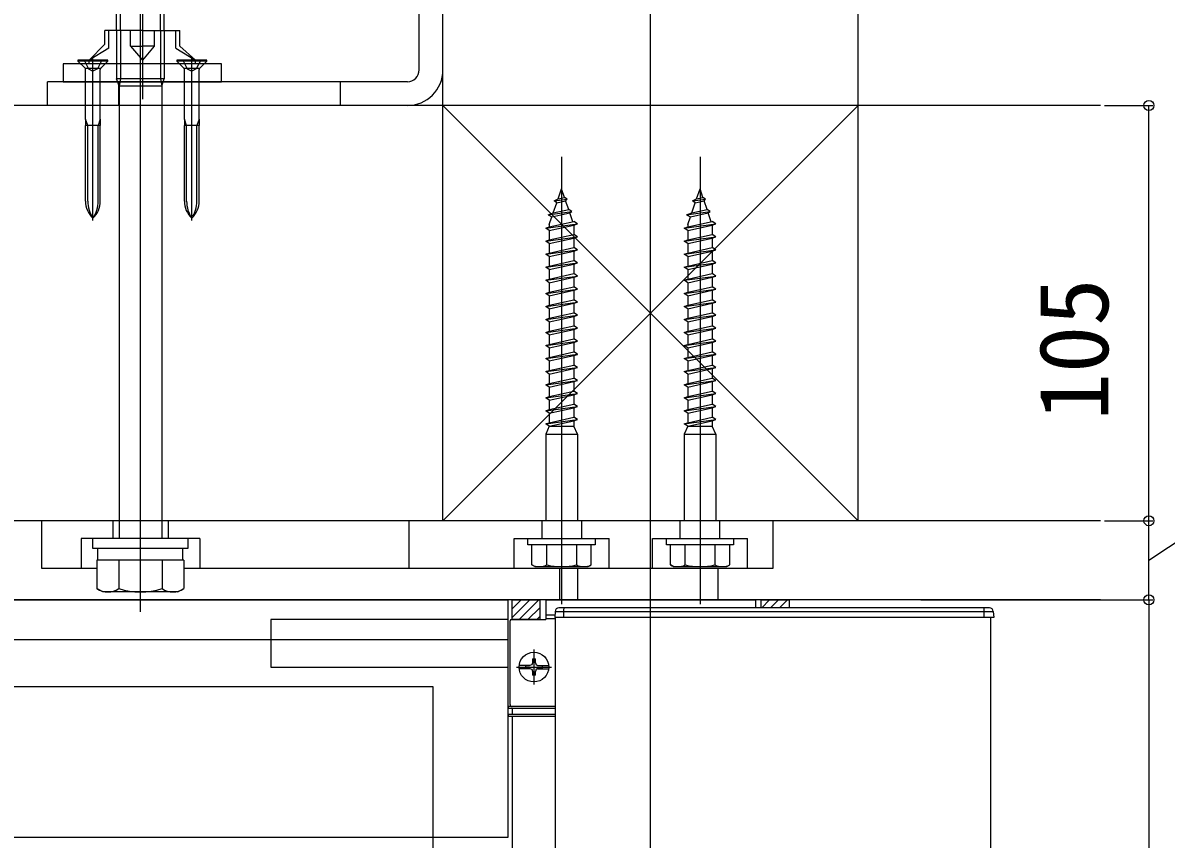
# Model space of a CAD drawing. Units: millimetres, scale not verified. Extents: x -1050 to 1050, y -1565 to 1556.
# Drawn here: x 520.8 to 809.9, y -410.5 to -204.1 of the extents above; entities that cross this region are included whole.
import ezdxf
from ezdxf.enums import TextEntityAlignment as Align

# ---------------------------------------------------------------- set-up
doc = ezdxf.new("R2010")
doc.units = ezdxf.units.MM
doc.header["$LTSCALE"] = 8
for name, color, linetype in [('0-4_YKK_12', 2, 'Continuous'), ('0-5_YKK_13', 4, 'Continuous'), ('0-6_YKK_D', 6, 'Continuous'), ('0-8_YSS_K', 3, 'Continuous')]:
    doc.layers.add(name, color=color, linetype=linetype)
doc.styles.add('ＭＳ ゴシック', font='')
doc.styles.get('ＭＳ ゴシック').set_extended_font_data('MS Gothic')

msp = doc.modelspace()

# ---------------------------------------------------------------- linework, layer by layer
at = {"layer": '0-4_YKK_12'}
for p, q in [((550.5, -353), (550.5, -147.779)), ((679.5, -738.481), (679.5, -155)), ((538.5, -254.106), (538.5, -212.699)), ((563.5, -254.106), (563.5, -212.699)), ((657, -238.005), (657, -351.055)), ((692, -238.005), (692, -351.055)), ((-649.5, -350), (643.5, -350)), ((643.5, -410), (643.5, -350)), ((655.5, -738.481), (655.5, -354.5)), ((765.5, -936.808), (765.5, -354.5)), ((-649.5, -360), (643.5, -360)), ((650, -362.546), (650, -371.425)), ((645.616, -367), (654.438, -367)), ((644.5, -379.5), (644.5, -738.481)), ((47.571, -410), (643.5, -410))]:
    msp.add_line(p, q, dxfattribs=at)
at = {"layer": '0-5_YKK_13'}
for p, q in [((621, -216), (621, -105)), ((627, -216), (627, -105)), ((544.5, -206), (544.5, -157)), ((545.45, -206), (545.45, -157)), ((555.55, -206), (555.55, -157)), ((556.5, -206), (556.5, -157)), ((551, -199.452), (551, -223.389)), ((551, -206), (541.5, -206)), ((541.5, -209.513), (541.5, -206)), ((542.5, -210.5), (542.5, -206)), ((544.5, -206), (544.5, -218.3)), ((545.45, -206), (545.45, -218.3)), ((547.99, -210), (547.99, -206)), ((551, -206), (560.5, -206)), ((555.55, -206), (555.55, -218.3)), ((556.5, -206), (556.5, -218.3)), ((559.5, -210.5), (559.5, -206)), ((560.5, -210), (560.5, -206)), ((541.5, -209.513), (537.565, -213.5)), ((542.5, -210.5), (537.565, -213.5)), ((547.99, -210), (551, -213.5)), ((547.99, -210), (551, -210)), ((554.01, -210), (551, -213.5)), ((559.5, -210.5), (564.435, -213.5)), ((560.5, -210), (564.435, -213.5)), ((534.7, -213.5), (534.7, -213.791)), ((542.3, -213.791), (534.7, -213.791)), ((536.508, -215.599), (534.7, -213.791)), ((537.565, -214.5), (537.565, -213.5)), ((540.492, -215.599), (542.3, -213.791)), ((559.7, -213.5), (559.7, -213.791)), ((567.3, -213.791), (559.7, -213.791)), ((561.508, -215.599), (559.7, -213.791)), ((564.435, -214.5), (564.435, -213.5)), ((565.492, -215.599), (567.3, -213.791)), ((540.375, -215.65), (536.625, -215.65)), ((536.625, -228.5), (536.625, -215.882)), ((540.375, -228.5), (540.375, -215.882)), ((565.375, -215.65), (561.625, -215.65)), ((561.625, -228.5), (561.625, -215.882)), ((565.375, -228.5), (565.375, -215.882)), ((527, -225), (527, -219)), ((618, -219), (527, -219)), ((560.815, -219), (541.185, -219)), ((545.1, -220), (544.5, -218.3)), ((556.5, -218.3), (544.5, -218.3)), ((545, -219), (545, -225)), ((545.45, -218.3), (545.1, -220)), ((555.55, -218.3), (555.9, -220)), ((555.9, -220), (556.5, -218.3)), ((601, -219), (601, -225)), ((545.1, -220), (555.9, -220)), ((545.1, -220), (545.1, -334.5)), ((555.9, -220), (555.9, -334.5)), ((618, -225), (527, -225)), ((536.625, -249.177), (536.625, -230.079)), ((540.375, -230.079), (536.625, -230.079)), ((537.192, -249.177), (537.192, -230.079)), ((540.375, -228.5), (539.808, -230.079)), ((539.808, -249.177), (539.808, -230.079)), ((540.375, -228.5), (540.375, -230.079)), ((540.375, -249.177), (540.375, -230.079)), ((561.625, -249.177), (561.625, -230.079)), ((565.375, -230.079), (561.625, -230.079)), ((562.192, -249.177), (562.192, -230.079)), ((565.375, -228.5), (564.808, -230.079)), ((564.808, -249.177), (564.808, -230.079)), ((565.375, -228.5), (565.375, -230.079)), ((565.375, -249.177), (565.375, -230.079)), ((656.138, -248.603), (657, -246.1)), ((656.138, -248.603), (657.739, -248.247)), ((657.739, -248.247), (657, -246.1)), ((658.381, -248.675), (657.739, -248.247)), ((691.138, -248.603), (692, -246.1)), ((691.138, -248.603), (692.739, -248.247)), ((692.739, -248.247), (692, -246.1)), ((693.381, -248.675), (692.739, -248.247)), ((654.908, -252.176), (655.803, -249.577)), ((654.908, -252.176), (658.795, -251.312)), ((655.11, -249.116), (656.138, -248.603)), ((655.11, -249.116), (658.381, -248.675)), ((655.803, -249.577), (655.11, -249.116)), ((655.803, -249.577), (658.027, -249.083)), ((658.027, -249.083), (658.381, -248.675)), ((658.795, -251.312), (658.027, -249.083)), ((659.552, -251.817), (658.795, -251.312)), ((689.908, -252.176), (690.803, -249.577)), ((689.908, -252.176), (693.795, -251.312)), ((690.11, -249.116), (691.138, -248.603)), ((690.11, -249.116), (693.381, -248.675)), ((690.803, -249.577), (690.11, -249.116)), ((690.803, -249.577), (693.027, -249.083)), ((693.027, -249.083), (693.381, -248.675)), ((693.795, -251.312), (693.027, -249.083)), ((694.552, -251.817), (693.795, -251.312)), ((653.564, -252.624), (659.552, -251.817)), ((653.564, -252.624), (654.908, -252.176)), ((653.564, -252.624), (654.572, -253.151)), ((653.9, -255.103), (654.572, -253.151)), ((653.9, -255.7), (660.1, -254.322)), ((654.572, -253.151), (659.083, -252.148)), ((659.083, -252.148), (659.552, -251.817)), ((659.85, -254.378), (659.083, -252.148)), ((688.564, -252.624), (694.552, -251.817)), ((688.564, -252.624), (689.908, -252.176)), ((688.564, -252.624), (689.572, -253.151)), ((688.9, -255.103), (689.572, -253.151)), ((688.9, -255.7), (695.1, -254.322)), ((689.572, -253.151), (694.083, -252.148)), ((694.083, -252.148), (694.552, -251.817)), ((694.85, -254.378), (694.083, -252.148)), ((653, -256), (661, -254.922)), ((653.9, -255.103), (653.9, -255.7)), ((653.9, -256.6), (653.9, -259)), ((660.1, -255.222), (660.1, -257.622)), ((688, -256), (696, -254.922)), ((688.9, -255.103), (688.9, -255.7)), ((688.9, -256.6), (688.9, -259)), ((695.1, -255.222), (695.1, -257.622)), ((653, -259.3), (661, -258.222)), ((653.9, -259), (660.1, -257.622)), ((653.9, -259.9), (653.9, -262.3)), ((660.1, -258.522), (660.1, -260.922)), ((688, -259.3), (696, -258.222)), ((688.9, -259), (695.1, -257.622)), ((688.9, -259.9), (688.9, -262.3)), ((695.1, -258.522), (695.1, -260.922)), ((653, -262.6), (661, -261.522)), ((653.9, -262.3), (660.1, -260.922)), ((660.1, -261.822), (660.1, -264.222)), ((688, -262.6), (696, -261.522)), ((688.9, -262.3), (695.1, -260.922)), ((695.1, -261.822), (695.1, -264.222)), ((653, -265.9), (661, -264.822)), ((653.9, -263.2), (653.9, -265.6)), ((653.9, -265.6), (660.1, -264.222)), ((660.1, -265.122), (660.1, -267.522)), ((688, -265.9), (696, -264.822)), ((688.9, -263.2), (688.9, -265.6)), ((688.9, -265.6), (695.1, -264.222)), ((695.1, -265.122), (695.1, -267.522)), ((653, -269.2), (661, -268.122)), ((653.9, -266.5), (653.9, -268.9)), ((653.9, -268.9), (660.1, -267.522)), ((660.1, -268.422), (660.1, -270.822)), ((688, -269.2), (696, -268.122)), ((688.9, -266.5), (688.9, -268.9)), ((688.9, -268.9), (695.1, -267.522)), ((695.1, -268.422), (695.1, -270.822)), ((653, -272.5), (661, -271.422)), ((653.9, -269.8), (653.9, -272.2)), ((653.9, -272.2), (660.1, -270.822)), ((688, -272.5), (696, -271.422)), ((688.9, -269.8), (688.9, -272.2)), ((688.9, -272.2), (695.1, -270.822)), ((653.9, -273.1), (653.9, -275.5)), ((653.9, -275.5), (660.1, -274.122)), ((660.1, -271.722), (660.1, -274.122)), ((688.9, -273.1), (688.9, -275.5)), ((688.9, -275.5), (695.1, -274.122)), ((695.1, -271.722), (695.1, -274.122)), ((653, -275.8), (661, -274.722)), ((653.9, -276.4), (653.9, -278.8)), ((653.9, -278.8), (660.1, -277.422)), ((660.1, -275.022), (660.1, -277.422)), ((688, -275.8), (696, -274.722)), ((688.9, -276.4), (688.9, -278.8)), ((688.9, -278.8), (695.1, -277.422)), ((695.1, -275.022), (695.1, -277.422)), ((653, -279.1), (661, -278.022)), ((653.9, -279.7), (653.9, -282.1)), ((660.1, -278.322), (660.1, -280.722)), ((688, -279.1), (696, -278.022)), ((688.9, -279.7), (688.9, -282.1)), ((695.1, -278.322), (695.1, -280.722)), ((653, -282.4), (661, -281.322)), ((653.9, -282.1), (660.1, -280.722)), ((653.9, -283), (653.9, -285.4)), ((660.1, -281.622), (660.1, -284.022)), ((688, -282.4), (696, -281.322)), ((688.9, -282.1), (695.1, -280.722)), ((688.9, -283), (688.9, -285.4)), ((695.1, -281.622), (695.1, -284.022)), ((653, -285.7), (661, -284.622)), ((653.9, -285.4), (660.1, -284.022)), ((660.1, -284.922), (660.1, -287.302)), ((688, -285.7), (696, -284.622)), ((688.9, -285.4), (695.1, -284.022)), ((695.1, -284.922), (695.1, -287.302)), ((653, -288.98), (661, -287.902)), ((653, -288.98), (653.9, -288.68)), ((653, -289), (653, -288.98)), ((653.9, -289.6), (653, -289)), ((653.9, -286.3), (653.9, -288.68)), ((653.9, -288.68), (660.1, -287.302)), ((661, -287.902), (660.1, -287.302)), ((660.1, -288.222), (660.1, -290.622)), ((661, -287.922), (661, -287.902)), ((688, -288.98), (696, -287.902)), ((688, -288.98), (688.9, -288.68)), ((688, -289), (688, -288.98)), ((688.9, -289.6), (688, -289)), ((688.9, -286.3), (688.9, -288.68)), ((688.9, -288.68), (695.1, -287.302)), ((696, -287.902), (695.1, -287.302)), ((695.1, -288.222), (695.1, -290.622)), ((696, -287.922), (696, -287.902)), ((653, -292.3), (661, -291.222)), ((653.9, -289.6), (653.9, -292)), ((653.9, -292), (660.1, -290.622)), ((660.1, -291.522), (660.1, -293.922)), ((688, -292.3), (696, -291.222)), ((688.9, -289.6), (688.9, -292)), ((688.9, -292), (695.1, -290.622)), ((695.1, -291.522), (695.1, -293.922)), ((653, -295.6), (661, -294.522)), ((653.9, -292.9), (653.9, -295.3)), ((653.9, -295.3), (660.1, -293.922)), ((660.1, -294.822), (660.1, -297.222)), ((688, -295.6), (696, -294.522)), ((688.9, -292.9), (688.9, -295.3)), ((688.9, -295.3), (695.1, -293.922)), ((695.1, -294.822), (695.1, -297.222)), ((653.9, -296.2), (653.9, -298.6)), ((653.9, -298.6), (660.1, -297.222)), ((688.9, -296.2), (688.9, -298.6)), ((688.9, -298.6), (695.1, -297.222)), ((653, -298.9), (661, -297.822)), ((653.9, -299.5), (653.9, -301.9)), ((653.9, -301.9), (660.1, -300.522)), ((660.1, -298.122), (660.1, -300.522)), ((688, -298.9), (696, -297.822)), ((688.9, -299.5), (688.9, -301.9)), ((688.9, -301.9), (695.1, -300.522)), ((695.1, -298.122), (695.1, -300.522)), ((653, -302.2), (661, -301.122)), ((653.9, -302.8), (653.9, -305.2)), ((660.1, -301.422), (660.1, -303.822)), ((688, -302.2), (696, -301.122)), ((688.9, -302.8), (688.9, -305.2)), ((695.1, -301.422), (695.1, -303.822)), ((653, -305.5), (661, -304.422)), ((653.9, -306.1), (653, -308.1)), ((653.9, -305.2), (660.1, -303.822)), ((653.9, -306.1), (660.1, -306.1)), ((660.1, -304.722), (660.1, -306.1)), ((661, -308.1), (660.1, -306.1)), ((688, -305.5), (696, -304.422)), ((688.9, -306.1), (688, -308.1)), ((688.9, -305.2), (695.1, -303.822)), ((688.9, -306.1), (695.1, -306.1)), ((695.1, -304.722), (695.1, -306.1)), ((696, -308.1), (695.1, -306.1)), ((653, -308.1), (661, -308.1)), ((653, -308.1), (653, -330)), ((661, -308.1), (661, -330)), ((688, -308.1), (696, -308.1)), ((688, -308.1), (688, -330)), ((696, -308.1), (696, -330)), ((543.5, -330), (543.5, -334.5)), ((557.5, -330), (557.5, -334.5)), ((618.5, -342), (618.5, -330)), ((652, -330), (652, -334.5)), ((662, -330), (662, -334.5)), ((687, -334.5), (687, -330)), ((697, -334.5), (697, -330)), ((535.5, -334.5), (535.5, -342)), ((565.5, -334.5), (535.5, -334.5)), ((565.5, -334.5), (565.5, -342)), ((645, -334.5), (669, -334.5)), ((645, -342), (645, -334.5)), ((648.5, -336.1), (648.5, -334.5)), ((665.5, -334.5), (665.5, -336.1)), ((669, -342), (669, -334.5)), ((680, -342), (680, -334.5)), ((680, -334.5), (704, -334.5)), ((683.5, -336.1), (683.5, -334.5)), ((700.5, -334.5), (700.5, -336.1)), ((704, -342), (704, -334.5)), ((539.75, -340), (539.75, -337)), ((561.25, -340), (561.25, -337)), ((665.5, -336.1), (648.5, -336.1)), ((649.5, -341.167), (649.5, -336.1)), ((653.242, -341.167), (653.242, -336.1)), ((660.758, -336.1), (660.758, -341.167)), ((664.5, -341.167), (664.5, -336.1)), ((700.5, -336.1), (683.5, -336.1)), ((684.5, -341.167), (684.5, -336.1)), ((688.242, -341.167), (688.242, -336.1)), ((695.758, -336.1), (695.758, -341.167)), ((699.5, -341.167), (699.5, -336.1)), ((539.53, -340), (539.53, -342)), ((561.47, -340), (539.53, -340)), ((561.25, -340), (539.75, -340)), ((545.015, -340), (545.015, -342)), ((555.985, -340), (555.985, -342)), ((561.47, -340), (561.47, -342)), ((539.53, -342), (539.53, -347.151)), ((545.015, -342), (545.015, -347.151)), ((555.985, -342), (555.985, -347.151)), ((561.47, -342), (710.5, -342)), ((561.47, -342), (561.47, -347.151)), ((650.25, -341.6), (649.5, -341.167)), ((650.25, -341.6), (663.75, -341.6)), ((656.5, -342), (656.5, -350)), ((661, -342), (661, -350)), ((663.75, -341.6), (664.5, -341.167)), ((685.25, -341.6), (684.5, -341.167)), ((685.25, -341.6), (698.75, -341.6)), ((696.5, -342), (696.5, -350)), ((698.75, -341.6), (699.5, -341.167)), ((541, -348), (539.53, -347.151)), ((560, -348), (541, -348)), ((560, -348), (561.47, -347.151)), ((653, -350), (653, -353.8)), ((657.596, -352), (656.344, -352)), ((763.745, -352), (657.596, -352)), ((765.156, -352), (763.745, -352)), ((644, -376.5), (644, -355.3)), ((644.3, -355), (653, -355)), ((653, -353.8), (655.293, -353.8)), ((653, -353.8), (653, -355)), ((655.5, -354.8), (653, -354.8)), ((655.345, -352.939), (655.25, -354.5)), ((657.476, -354.5), (655.25, -354.5)), ((655.345, -352.939), (657.487, -352.939)), ((657.487, -352.939), (657.476, -354.5)), ((763.742, -354.5), (657.476, -354.5)), ((657.487, -352.939), (763.742, -352.939)), ((763.742, -352.939), (766.155, -352.939)), ((763.742, -352.939), (763.742, -354.5)), ((766.25, -354.5), (763.742, -354.5)), ((766.155, -352.939), (766.25, -354.5)), ((649.083, -366.575), (646.274, -366.575)), ((647.95, -366.625), (648.9, -366.625)), ((647.95, -367.375), (647.95, -366.625)), ((649.625, -364.95), (650.375, -364.95)), ((649.625, -364.95), (649.625, -365.9)), ((650.375, -365.9), (650.375, -364.95)), ((650.917, -366.575), (653.726, -366.575)), ((651.1, -366.625), (652.05, -366.625)), ((652.05, -366.625), (652.05, -367.375)), ((649.083, -367.425), (646.274, -367.425)), ((648.9, -367.375), (647.95, -367.375)), ((648.9, -367.375), (649.47, -367.53)), ((649.47, -367.53), (649.625, -368.1)), ((649.625, -368.1), (649.625, -369.05)), ((650.375, -369.05), (649.625, -369.05)), ((650.53, -367.53), (650.375, -368.1)), ((650.375, -369.05), (650.375, -368.1)), ((651.1, -367.375), (650.53, -367.53)), ((650.917, -367.425), (653.726, -367.425)), ((652.05, -367.375), (651.1, -367.375)), ((624.5, -372), (52, -372)), ((624.5, -738.481), (624.5, -372)), ((643.5, -377), (643.5, -377.5)), ((655.5, -377), (643.5, -377)), ((655.5, -377.5), (643.5, -377.5)), ((655.5, -377.5), (643.5, -377.5)), ((644.5, -377.5), (644.5, -379)), ((643.5, -379), (643.5, -379.5)), ((655.5, -379), (643.5, -379)), ((655.5, -379), (643.5, -379)), ((655.5, -379.5), (643.5, -379.5))]:
    msp.add_line(p, q, dxfattribs=at)
for points in [[(554.01, -206), (554.01, -210), (551, -210)], [(542.3, -213.791), (542.3, -213.5), (534.7, -213.5)], [(536.25, -213.5), (537.355, -215.736), (538.5, -216.345)], [(540.75, -213.5), (539.645, -215.736), (538.5, -216.345)], [(567.3, -213.791), (567.3, -213.5), (559.7, -213.5)], [(561.25, -213.5), (562.355, -215.736), (563.5, -216.345)], [(565.75, -213.5), (564.645, -215.736), (563.5, -216.345)], [(537.192, -230.079), (536.625, -228.5), (536.625, -230.079)], [(562.192, -230.079), (561.625, -228.5), (561.625, -230.079)], [(653.9, -256.6), (660.1, -255.222), (661, -254.922), (660.1, -254.322)], [(688.9, -256.6), (695.1, -255.222), (696, -254.922), (695.1, -254.322)], [(653.9, -256.6), (653, -256), (653.9, -255.7)], [(688.9, -256.6), (688, -256), (688.9, -255.7)], [(653.9, -259.9), (653, -259.3), (653.9, -259)], [(653.9, -259.9), (660.1, -258.522), (661, -258.222), (660.1, -257.622)], [(688.9, -259.9), (688, -259.3), (688.9, -259)], [(688.9, -259.9), (695.1, -258.522), (696, -258.222), (695.1, -257.622)], [(653.9, -263.2), (653, -262.6), (653.9, -262.3)], [(653.9, -263.2), (660.1, -261.822), (661, -261.522), (660.1, -260.922)], [(688.9, -263.2), (688, -262.6), (688.9, -262.3)], [(688.9, -263.2), (695.1, -261.822), (696, -261.522), (695.1, -260.922)], [(653.9, -266.5), (653, -265.9), (653.9, -265.6)], [(653.9, -266.5), (660.1, -265.122), (661, -264.822), (660.1, -264.222)], [(688.9, -266.5), (688, -265.9), (688.9, -265.6)], [(688.9, -266.5), (695.1, -265.122), (696, -264.822), (695.1, -264.222)], [(653.9, -269.8), (660.1, -268.422), (661, -268.122), (660.1, -267.522)], [(688.9, -269.8), (695.1, -268.422), (696, -268.122), (695.1, -267.522)], [(653.9, -269.8), (653, -269.2), (653.9, -268.9)], [(653.9, -273.1), (660.1, -271.722), (661, -271.422), (660.1, -270.822)], [(688.9, -269.8), (688, -269.2), (688.9, -268.9)], [(688.9, -273.1), (695.1, -271.722), (696, -271.422), (695.1, -270.822)], [(653.9, -273.1), (653, -272.5), (653.9, -272.2)], [(653.9, -276.4), (660.1, -275.022), (661, -274.722), (660.1, -274.122)], [(688.9, -273.1), (688, -272.5), (688.9, -272.2)], [(688.9, -276.4), (695.1, -275.022), (696, -274.722), (695.1, -274.122)], [(653.9, -276.4), (653, -275.8), (653.9, -275.5)], [(653.9, -279.7), (660.1, -278.322), (661, -278.022), (660.1, -277.422)], [(688.9, -276.4), (688, -275.8), (688.9, -275.5)], [(688.9, -279.7), (695.1, -278.322), (696, -278.022), (695.1, -277.422)], [(653.9, -279.7), (653, -279.1), (653.9, -278.8)], [(688.9, -279.7), (688, -279.1), (688.9, -278.8)], [(653.9, -283), (653, -282.4), (653.9, -282.1)], [(653.9, -283), (660.1, -281.622), (661, -281.322), (660.1, -280.722)], [(688.9, -283), (688, -282.4), (688.9, -282.1)], [(688.9, -283), (695.1, -281.622), (696, -281.322), (695.1, -280.722)], [(653.9, -286.3), (653, -285.7), (653.9, -285.4)], [(653.9, -286.3), (660.1, -284.922), (661, -284.622), (660.1, -284.022)], [(688.9, -286.3), (688, -285.7), (688.9, -285.4)], [(688.9, -286.3), (695.1, -284.922), (696, -284.622), (695.1, -284.022)], [(653.9, -289.6), (660.1, -288.222), (661, -287.922)], [(688.9, -289.6), (695.1, -288.222), (696, -287.922)], [(653.9, -292.9), (660.1, -291.522), (661, -291.222), (660.1, -290.622)], [(688.9, -292.9), (695.1, -291.522), (696, -291.222), (695.1, -290.622)], [(653.9, -292.9), (653, -292.3), (653.9, -292)], [(653.9, -296.2), (660.1, -294.822), (661, -294.522), (660.1, -293.922)], [(688.9, -292.9), (688, -292.3), (688.9, -292)], [(688.9, -296.2), (695.1, -294.822), (696, -294.522), (695.1, -293.922)], [(653.9, -296.2), (653, -295.6), (653.9, -295.3)], [(653.9, -299.5), (660.1, -298.122), (661, -297.822), (660.1, -297.222)], [(688.9, -296.2), (688, -295.6), (688.9, -295.3)], [(688.9, -299.5), (695.1, -298.122), (696, -297.822), (695.1, -297.222)], [(653.9, -299.5), (653, -298.9), (653.9, -298.6)], [(653.9, -302.8), (660.1, -301.422), (661, -301.122), (660.1, -300.522)], [(688.9, -299.5), (688, -298.9), (688.9, -298.6)], [(688.9, -302.8), (695.1, -301.422), (696, -301.122), (695.1, -300.522)], [(653.9, -302.8), (653, -302.2), (653.9, -301.9)], [(688.9, -302.8), (688, -302.2), (688.9, -301.9)], [(653.9, -306.1), (653, -305.5), (653.9, -305.2)], [(653.9, -306.1), (660.1, -304.722), (661, -304.422), (660.1, -303.822)], [(688.9, -306.1), (688, -305.5), (688.9, -305.2)], [(688.9, -306.1), (695.1, -304.722), (696, -304.422), (695.1, -303.822)], [(710.5, -342), (710.5, -330), (525.5, -330), (525.5, -342), (539.53, -342)], [(562.5, -334.5), (562.5, -337), (538.5, -337), (538.5, -334.5)], [(653, -350), (706, -350), (706, -352)], [(649.625, -365.9), (649.47, -366.47), (648.9, -366.625)], [(650.375, -365.9), (650.53, -366.47), (651.1, -366.625)]]:
    msp.add_lwpolyline(points, dxfattribs=at)
for points in [[(531, -219), (571, -219), (571, -214.5), (531, -214.5)], [(643.5, -367), (643.5, -355), (583.5, -355), (583.5, -367)]]:
    msp.add_lwpolyline(points, close=True, dxfattribs=at)
msp.add_circle((650, -367), 3.75, dxfattribs=at)
for centre, radius, start, end in [((536.225, -215.882), 0.4, 0, 45), ((540.775, -215.882), 0.4, 135, 180), ((561.225, -215.882), 0.4, 0, 45), ((565.775, -215.882), 0.4, 135, 180), ((618, -216), 9, 270, 0), ((618, -216), 3, 270, 0), ((542.546, -249.177), 5.921, 180, 226.89533), ((544.992, -249.177), 7.8, 180, 213.6577), ((534.454, -249.177), 5.921, 313.10467, 0), ((532.008, -249.177), 7.8, 326.3423, 0), ((567.546, -249.177), 5.921, 180, 226.89533), ((569.992, -249.177), 7.8, 180, 213.6577), ((559.454, -249.177), 5.921, 313.10467, 0), ((557.008, -249.177), 7.8, 326.3423, 0), ((651.371, -337.342), 4.258, 243.93616, 296.06384), ((657, -325.073), 16.527, 256.85543, 283.14457), ((662.629, -337.342), 4.258, 243.93616, 296.06384), ((686.371, -337.342), 4.258, 243.93616, 296.06384), ((692, -325.073), 16.527, 256.85543, 283.14457), ((697.629, -337.342), 4.258, 243.93616, 296.06384), ((542.273, -343.144), 4.856, 235.61575, 304.38425), ((550.5, -329.849), 18.151, 252.41205, 287.58795), ((558.727, -343.144), 4.856, 235.61575, 304.38425), ((656.344, -353), 1, 90, 176.5), ((659.667, -352.717), 2.192, 160.90317, 185.81316), ((832.754, -352.714), 69.012, 179.40758, 180.18713), ((765.156, -353), 1, 3.5, 90), ((644.3, -355.3), 0.3, 90, 180), ((644.5, -376.5), 0.5, 180, 270)]:
    msp.add_arc(centre, radius, start, end, dxfattribs=at)
at = {"layer": '0-6_YKK_D'}
for p, q in [((794.229, -225), (806.5, -225)), ((805.5, -330), (805.5, -225)), ((794.229, -330), (806.5, -330)), ((795.229, -330), (806.5, -330)), ((805.5, -350), (805.5, -330)), ((747.834, -350), (806.5, -350)), ((748.834, -350), (806.5, -350)), ((805.5, -350), (805.5, -1051))]:
    msp.add_line(p, q, dxfattribs=at)
msp.add_lwpolyline([(805.5, -340), (845.5, -313.539), (845.5, -271.629)], dxfattribs=at)
for centre in [(805.5, -225), (805.5, -330), (805.5, -330), (805.5, -350), (805.5, -350)]:
    msp.add_circle(centre, 1.275, dxfattribs=at)
at = {"layer": '0-8_YSS_K'}
for p, q in [((627, -330), (627, -98.077)), ((732, -330), (732, -98.077)), ((793.229, -225), (-804, -225)), ((732, -225), (627, -330)), ((627, -225), (732, -330)), ((793.229, -330), (-804, -330)), ((793.229, -350), (-804, -350)), ((644.5, -352.245), (646.745, -350)), ((644.5, -354.49), (648.99, -350)), ((646.235, -355), (651.235, -350)), ((648.48, -355), (651.5, -351.98)), ((707.607, -352), (709.607, -350)), ((709.852, -352), (711.852, -350)), ((712.097, -352), (714.097, -350)), ((714.342, -352), (714.5, -351.842)), ((650.725, -355), (651.5, -354.225))]:
    msp.add_line(p, q, dxfattribs=at)
for points in [[(651.5, -355), (644.5, -355), (644.5, -350), (651.5, -350)], [(714.5, -352), (707.5, -352), (707.5, -350), (714.5, -350)]]:
    msp.add_lwpolyline(points, close=True, dxfattribs=at)

# ---------------------------------------------------------------- texts
at = {"layer": '0-6_YKK_D', "style": 'ＭＳ ゴシック'}
msp.add_text('105', height=17.6, rotation=90, dxfattribs=at).set_placement((800.5, -304.636), align=Align.BOTTOM_LEFT)

doc.saveas('drawing.dxf')
